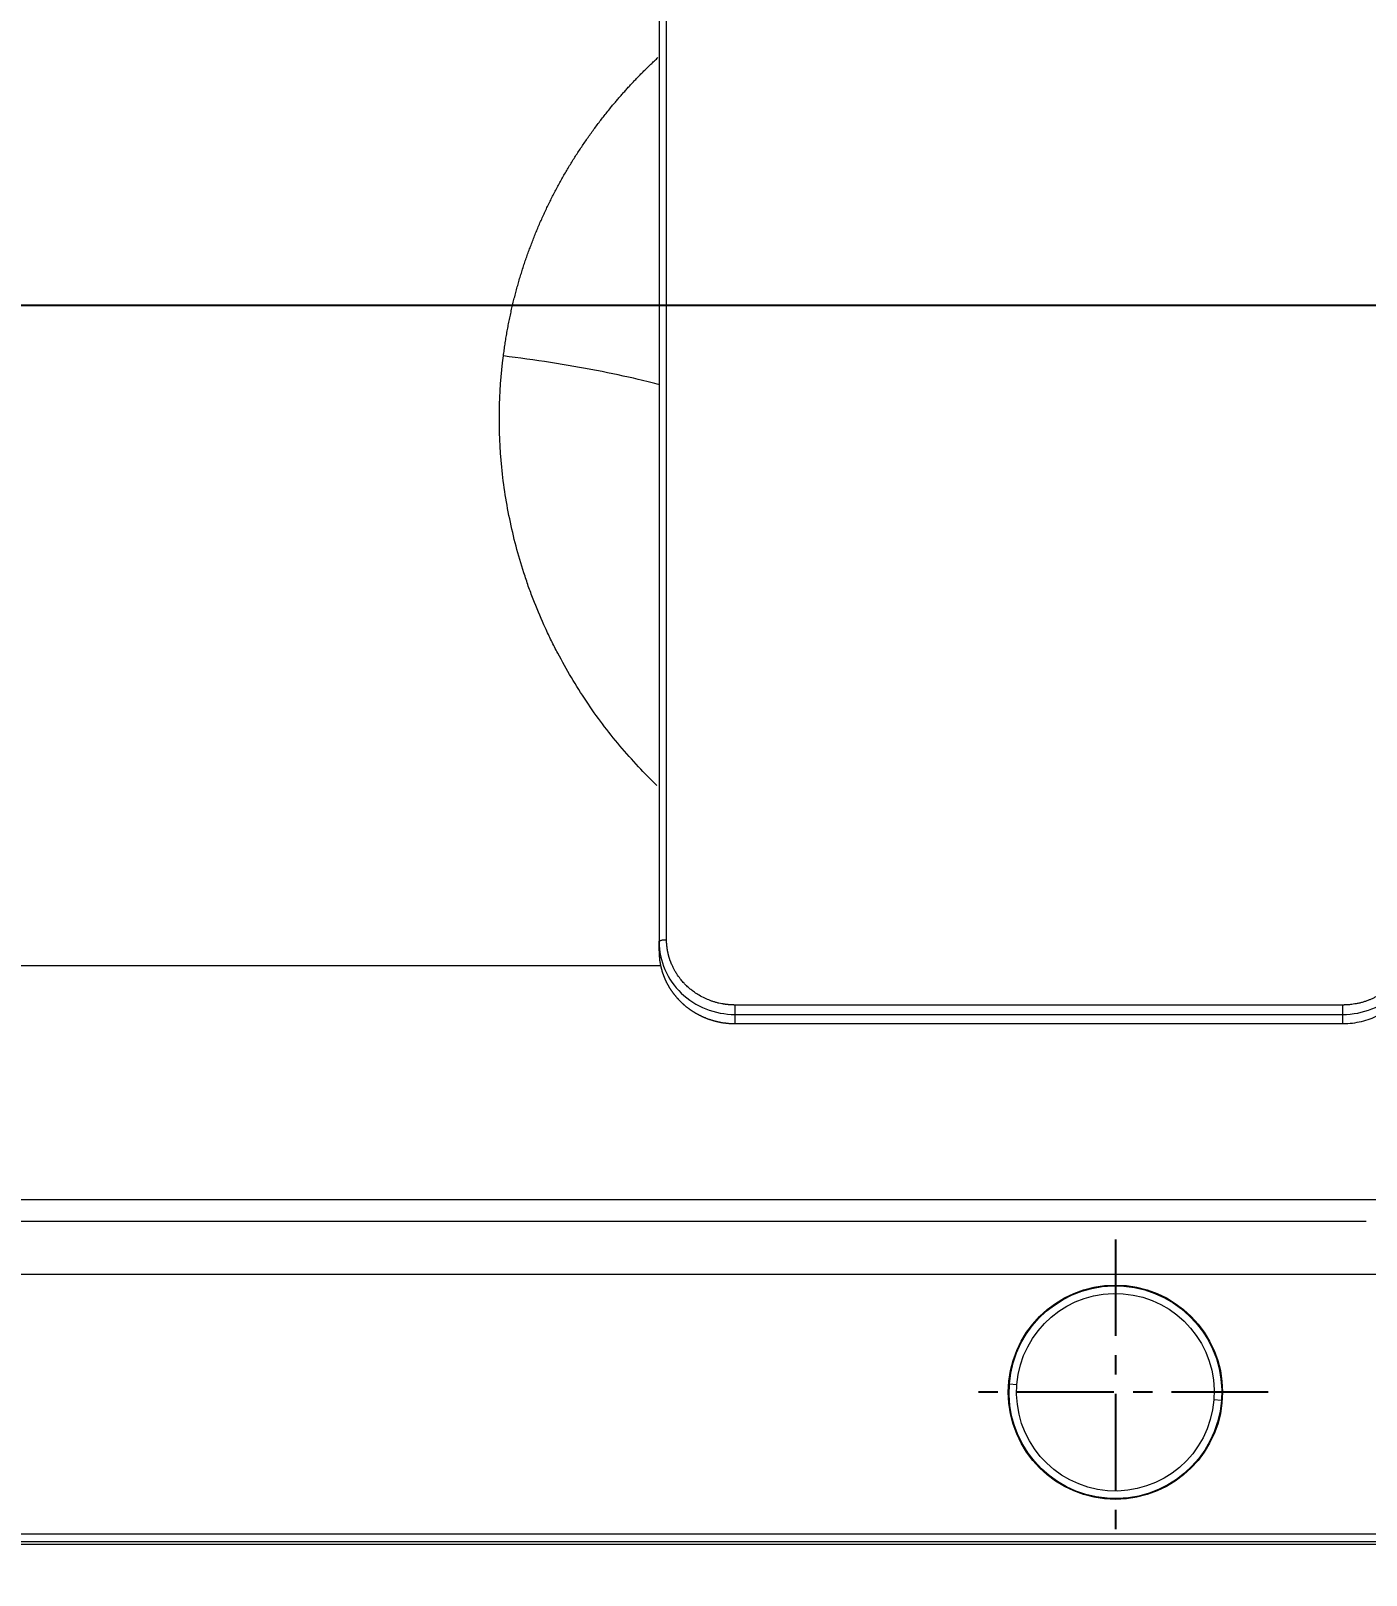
# Model space of a CAD drawing. Header units: millimetres. Extents: x 2433 to 4809, y -10272 to -6912.
# Drawn here: x 3305.6 to 3393.5, y -9240.8 to -9139.2 of the extents above; entities that cross this region are included whole.
import ezdxf

# ---------------------------------------------------------------- set-up
doc = ezdxf.new("R2010")
doc.units = ezdxf.units.MM
doc.linetypes.add('CENTERX2', pattern=[101.6, 63.5, -12.7, 12.7, -12.7])
doc.layers.add('CENTER', color=1, linetype='CENTERX2')
doc.layers.add('DIM', color=3, linetype='Continuous', lineweight=13)
doc.styles.add('ARIAL', font='arial.ttf')
doc.dimstyles.get("Standard").update_dxf_attribs({"dimtxt": 15, "dimasz": 15, "dimexe": 0.18, "dimexo": 0.0625, "dimgap": 4, "dimtad": 0, "dimtih": 1, "dimtoh": 1, "dimdec": 1, "dimdsep": 46, "dimtxsty": 'ARIAL', "dimcen": 0, "dimclrd": 3, "dimclre": 3, "dimclrt": 3, "dimadec": 0, "dimazin": 0, "dimtfac": 1, "dimtdec": 1, "dimtofl": 0, "dimtmove": 0, "dimatfit": 3, "dimfxl": 1, "dimtolj": 1, "dimtzin": 0, "dimarcsym": 0})

# ---------------------------------------------------------------- blocks, each defined once
blk = doc.blocks.new('*D43')
at = {"layer": 'Defpoints', "color": 0, "transparency": 16777216}
for p in [(3194, -7897.19), (3599.12, -9941.36), (3679.63, -9941.36)]:
    blk.add_point(p, dxfattribs=at)
at = {"layer": 'DIM', "color": 3, "lineweight": -2, "transparency": 16777216}
for p, q in [((3194.06, -7897.19), (3679.81, -7897.19)), ((3679.63, -7915.19), (3679.63, -8902.47)), ((3679.63, -9923.36), (3679.63, -8936.07)), ((3599.18, -9941.36), (3679.81, -9941.36))]:
    blk.add_line(p, q, dxfattribs=at)
at = {"layer": 'DIM', "color": 3, "transparency": 16777216}
for points in [[(3676.63, -7915.19), (3682.63, -7915.19), (3679.63, -7897.19)], [(3676.63, -9923.36), (3682.63, -9923.36), (3679.63, -9941.36)]]:
    blk.add_solid(points, dxfattribs=at)
at = {"layer": 'DIM', "color": 3, "transparency": 16777216, "insert": (3679.63, -8919.27), "char_height": 18, "attachment_point": 5, "style": 'ARIAL'}
blk.add_mtext('\\A1;(2280)', dxfattribs=at)
blk = doc.blocks.new('*D47')
at = {"layer": 'Defpoints', "color": 0, "transparency": 16777216}
for p in [(3259.5, -9157.22), (3519.63, -9941.36), (3541.41, -9941.36)]:
    blk.add_point(p, dxfattribs=at)
at = {"layer": 'DIM', "color": 3, "lineweight": -2, "transparency": 16777216}
for p, q in [((3259.56, -9157.22), (3519.81, -9157.22)), ((3519.63, -9175.22), (3519.63, -9535.1)), ((3519.63, -9923.36), (3519.63, -9563.48)), ((3541.35, -9941.36), (3519.45, -9941.36))]:
    blk.add_line(p, q, dxfattribs=at)
at = {"layer": 'DIM', "color": 3, "transparency": 16777216}
for points in [[(3516.63, -9175.22), (3522.63, -9175.22), (3519.63, -9157.22)], [(3516.63, -9923.36), (3522.63, -9923.36), (3519.63, -9941.36)]]:
    blk.add_solid(points, dxfattribs=at)
at = {"layer": 'DIM', "color": 3, "transparency": 16777216, "insert": (3519.63, -9549.29), "char_height": 18, "attachment_point": 5, "style": 'ARIAL'}
blk.add_mtext('\\A1;977.5', dxfattribs=at)

msp = doc.modelspace()

# ---------------------------------------------------------------- linework, layer by layer
at = {"linetype": 'Continuous', "lineweight": 13}
for p, q in [((3347.47, -9198.95), (3347.47, -9123.41)), ((3347.09, -9200.68), (3291.99, -9200.68)), ((3391.97, -9203.25), (3351.97, -9203.25)), ((3351.97, -9204.47), (3351.97, -9203.87)), ((3351.97, -9203.87), (3391.97, -9203.87)), ((3391.97, -9204.47), (3391.97, -9203.87)), ((3443.62, -9216.07), (2944.38, -9216.07)), ((2943.27, -9217.47), (3393.5, -9217.47)), ((3226.24, -9217.47), (3393.5, -9217.47)), ((3377, -9220.97), (2948.47, -9220.97)), ((3398.94, -9220.97), (3226.25, -9220.97)), ((3370.02, -9228.17), (3370.52, -9228.21)), ((3383.98, -9229.27), (3383.48, -9229.23))]:
    msp.add_line(p, q, dxfattribs=at)
at = {"linetype": 'Continuous', "lineweight": 18}
for p, q in [((3346.97, -9199.68), (3346.97, -9199.09)), ((3351.97, -9204.47), (3391.97, -9204.47)), ((2962.03, -9238.72), (3401.49, -9238.72)), ((2962.2, -9238.55), (3401.5, -9238.55))]:
    msp.add_line(p, q, dxfattribs=at)
at = {"linetype": 'Continuous', "lineweight": 18, "extrusion": (0, 0, -1)}
for radius, start, end in [(7.05, 270, 90), (7, 4.4964, 184.4964), (7.05, 90, 270), (7, 184.4964, 4.4964)]:
    msp.add_arc((-3377, -9228.72), radius, start, end, dxfattribs=at)
at = {"linetype": 'Continuous', "lineweight": 13, "extrusion": (0, 0, -1)}
for start, end in [(4.4964, 184.4964), (184.4964, 4.4964)]:
    msp.add_arc((-3377, -9228.72), 6.5, start, end, dxfattribs=at)
at = {"linetype": 'Continuous', "lineweight": 18}
msp.add_rational_spline([(3346.97, -9123.42), (3346.97, -9149.09), (3346.97, -9174.46), (3346.97, -9199.09)], [1, 0.993999126829, 0.993999126829, 1], degree=3, dxfattribs=at)
at = {"linetype": 'Continuous', "lineweight": 13}
for points, degree, knots in [([(3336.73, -9160.55), (3337.12, -9157.5), (3338.06, -9154.63), (3338.99, -9151.79), (3340.43, -9149.17), (3341.87, -9146.56), (3343.78, -9144.23), (3345.23, -9142.46), (3346.9, -9140.92)], 2, [0, 0, 0, 0.266205, 0.266205, 0.53241, 0.53241, 0.798616, 0.798616, 1, 1, 1]), ([(3347.02, -9162.44), (3346.58, -9162.33), (3345.3, -9162.01), (3342.91, -9161.5), (3339.84, -9160.97), (3337.75, -9160.68), (3336.73, -9160.55)], 3, [0, 0, 0, 0, 0.163979, 0.442673, 0.721368, 1, 1, 1, 1]), ([(3346.97, -9199.09), (3346.97, -9199.08), (3346.97, -9199.07), (3346.98, -9199.05), (3346.99, -9199.04), (3347.02, -9199.02), (3347.03, -9199.02), (3347.07, -9199), (3347.09, -9198.99), (3347.14, -9198.98), (3347.16, -9198.97), (3347.22, -9198.96), (3347.25, -9198.96), (3347.31, -9198.95), (3347.34, -9198.95), (3347.4, -9198.95), (3347.44, -9198.95), (3347.47, -9198.95)], 3, [0, 0, 0, 0, 0.125, 0.125, 0.25, 0.25, 0.375, 0.375, 0.5, 0.5, 0.625, 0.625, 0.75, 0.75, 0.875, 0.875, 1, 1, 1, 1]), ([(3351.97, -9203.87), (3351.97, -9203.85), (3351.97, -9203.8), (3351.97, -9203.63), (3351.97, -9203.43), (3351.97, -9203.3), (3351.97, -9203.25)], 3, [0, 0, 0, 0, 0.249992, 0.499995, 0.749997, 1, 1, 1, 1]), ([(3391.97, -9203.87), (3391.97, -9203.86), (3391.97, -9203.85), (3391.97, -9203.82), (3391.97, -9203.8), (3391.97, -9203.76), (3391.97, -9203.73), (3391.97, -9203.68), (3391.97, -9203.66), (3391.97, -9203.6), (3391.97, -9203.57), (3391.97, -9203.5), (3391.97, -9203.47), (3391.97, -9203.41), (3391.97, -9203.37), (3391.97, -9203.31), (3391.97, -9203.28), (3391.97, -9203.25)], 3, [0, 0, 0, 0, 0.125, 0.125, 0.25, 0.25, 0.375, 0.375, 0.5, 0.5, 0.625, 0.625, 0.75, 0.75, 0.875, 0.875, 1, 1, 1, 1])]:
    msp.add_open_spline(points, degree=degree, knots=knots, dxfattribs=at)
at = {"linetype": 'Continuous', "lineweight": 18}
for points, knots in [([(3346.83, -9188.81), (3346.41, -9188.41), (3346.01, -9187.99), (3344.78, -9186.68), (3343.99, -9185.74), (3342.88, -9184.27), (3342.53, -9183.77), (3341.85, -9182.75), (3341.52, -9182.23), (3340.89, -9181.18), (3340.44, -9180.37), (3340.02, -9179.56), (3339.75, -9179.01), (3339.62, -9178.73), (3339.24, -9177.89), (3338.88, -9177.05), (3338.55, -9176.19), (3338.34, -9175.62), (3338.25, -9175.33), (3337.96, -9174.46), (3337.78, -9173.88), (3337.46, -9172.69), (3337.32, -9172.1), (3337.06, -9170.89), (3336.95, -9170.29), (3336.76, -9169.08), (3336.68, -9168.47), (3336.38, -9165.43), (3336.42, -9162.99), (3336.73, -9160.55)], [0, 0, 0, 0, 0.055657, 0.055657, 0.1737, 0.1737, 0.232721, 0.232721, 0.291743, 0.291743, 0.350764, 0.380275, 0.380275, 0.409786, 0.409786, 0.468807, 0.498318, 0.498318, 0.527829, 0.527829, 0.58685, 0.58685, 0.645871, 0.645871, 0.704893, 0.704893, 0.763914, 0.763914, 1, 1, 1, 1]), ([(3351.97, -9203.25), (3351.96, -9203.25), (3351.93, -9203.25), (3351.9, -9203.25), (3351.87, -9203.24), (3351.83, -9203.24), (3351.8, -9203.24), (3351.77, -9203.24), (3351.73, -9203.24), (3351.7, -9203.24), (3351.67, -9203.24), (3351.63, -9203.23), (3351.6, -9203.23), (3351.57, -9203.23), (3351.53, -9203.23), (3351.5, -9203.22), (3351.47, -9203.22), (3351.43, -9203.22), (3351.4, -9203.21), (3351.37, -9203.21), (3351.33, -9203.2), (3351.3, -9203.2), (3351.27, -9203.19), (3351.23, -9203.19), (3351.2, -9203.18), (3351.17, -9203.18), (3351.14, -9203.17), (3351.05, -9203.16), (3350.91, -9203.13), (3350.71, -9203.08), (3350.52, -9203.02), (3350.27, -9202.93), (3349.97, -9202.8), (3349.62, -9202.62), (3349.32, -9202.43), (3349.08, -9202.25), (3348.92, -9202.11), (3348.81, -9202.01), (3348.71, -9201.92), (3348.59, -9201.79), (3348.4, -9201.58), (3348.22, -9201.33), (3348.07, -9201.1), (3347.96, -9200.91), (3347.87, -9200.73), (3347.81, -9200.6), (3347.78, -9200.53), (3347.77, -9200.51), (3347.76, -9200.48), (3347.76, -9200.46), (3347.75, -9200.43), (3347.74, -9200.41), (3347.73, -9200.38), (3347.71, -9200.35), (3347.7, -9200.32), (3347.69, -9200.29), (3347.68, -9200.26), (3347.67, -9200.23), (3347.66, -9200.2), (3347.65, -9200.16), (3347.64, -9200.13), (3347.63, -9200.09), (3347.62, -9200.06), (3347.61, -9200.02), (3347.6, -9199.98), (3347.59, -9199.94), (3347.58, -9199.9), (3347.57, -9199.86), (3347.56, -9199.81), (3347.55, -9199.77), (3347.54, -9199.73), (3347.53, -9199.68), (3347.53, -9199.64), (3347.52, -9199.59), (3347.51, -9199.54), (3347.5, -9199.49), (3347.5, -9199.44), (3347.49, -9199.39), (3347.49, -9199.34), (3347.48, -9199.28), (3347.48, -9199.23), (3347.47, -9199.17), (3347.47, -9199.12), (3347.47, -9199.06), (3347.47, -9199), (3347.47, -9198.97), (3347.47, -9198.95)], [0, 0, 0, 0, 0.004757, 0.009511, 0.014264, 0.019015, 0.023765, 0.028512, 0.033259, 0.038004, 0.042747, 0.047489, 0.05223, 0.056969, 0.061707, 0.066444, 0.07118, 0.075915, 0.080649, 0.085382, 0.090113, 0.094844, 0.099574, 0.104303, 0.109031, 0.113759, 0.118486, 0.123211, 0.151374, 0.179744, 0.208322, 0.237109, 0.291908, 0.351445, 0.404814, 0.447062, 0.478231, 0.49834, 0.509473, 0.535682, 0.576987, 0.633435, 0.667535, 0.69947, 0.72923, 0.756808, 0.760299, 0.763924, 0.767682, 0.771572, 0.775596, 0.779753, 0.784043, 0.788465, 0.793021, 0.797709, 0.802531, 0.807485, 0.812572, 0.817792, 0.823145, 0.82863, 0.834248, 0.839998, 0.845881, 0.851897, 0.858045, 0.864326, 0.870739, 0.877284, 0.883961, 0.890771, 0.897713, 0.904787, 0.911994, 0.919333, 0.926803, 0.934407, 0.942142, 0.950009, 0.958009, 0.966142, 0.974407, 0.982805, 0.991336, 1, 1, 1, 1]), ([(3396.47, -9198.95), (3396.47, -9198.96), (3396.47, -9198.98), (3396.47, -9199.01), (3396.47, -9199.04), (3396.47, -9199.07), (3396.46, -9199.11), (3396.46, -9199.14), (3396.46, -9199.17), (3396.46, -9199.2), (3396.46, -9199.23), (3396.46, -9199.27), (3396.45, -9199.3), (3396.45, -9199.33), (3396.45, -9199.36), (3396.44, -9199.39), (3396.44, -9199.43), (3396.44, -9199.46), (3396.43, -9199.49), (3396.43, -9199.52), (3396.42, -9199.55), (3396.42, -9199.58), (3396.41, -9199.62), (3396.41, -9199.65), (3396.4, -9199.68), (3396.4, -9199.71), (3396.39, -9199.74), (3396.38, -9199.79), (3396.36, -9199.87), (3396.34, -9199.99), (3396.29, -9200.15), (3396.22, -9200.35), (3396.14, -9200.58), (3396.02, -9200.82), (3395.89, -9201.07), (3395.71, -9201.34), (3395.51, -9201.61), (3395.32, -9201.82), (3395.17, -9201.97), (3395.01, -9202.12), (3394.79, -9202.31), (3394.53, -9202.49), (3394.28, -9202.64), (3394.08, -9202.74), (3393.89, -9202.84), (3393.7, -9202.92), (3393.5, -9202.99), (3393.29, -9203.06), (3393.07, -9203.12), (3392.86, -9203.16), (3392.66, -9203.2), (3392.48, -9203.22), (3392.33, -9203.23), (3392.21, -9203.24), (3392.1, -9203.24), (3392.03, -9203.25), (3391.99, -9203.25), (3391.97, -9203.25)], [0, 0, 0, 0, 0.004747, 0.009491, 0.014232, 0.018972, 0.023708, 0.028442, 0.033174, 0.037904, 0.042632, 0.047357, 0.05208, 0.056802, 0.061521, 0.066238, 0.070954, 0.075667, 0.080379, 0.085089, 0.089797, 0.094504, 0.099209, 0.103913, 0.108615, 0.113315, 0.118014, 0.122711, 0.134885, 0.153369, 0.178156, 0.209237, 0.246603, 0.284434, 0.326109, 0.371612, 0.428241, 0.470048, 0.497067, 0.521976, 0.563871, 0.622818, 0.656702, 0.689009, 0.719729, 0.748851, 0.778592, 0.809469, 0.841475, 0.874606, 0.90317, 0.928179, 0.949636, 0.967545, 0.981908, 0.992727, 1, 1, 1, 1]), ([(3346.97, -9199.68), (3346.97, -9199.7), (3346.97, -9199.72), (3346.97, -9199.75), (3346.97, -9199.78), (3346.97, -9199.82), (3346.97, -9199.85), (3346.97, -9199.88), (3346.97, -9199.92), (3346.98, -9199.95), (3346.98, -9199.99), (3346.98, -9200.02), (3346.98, -9200.06), (3346.99, -9200.09), (3346.99, -9200.12), (3346.99, -9200.16), (3347, -9200.19), (3347, -9200.23), (3347, -9200.27), (3347.01, -9200.3), (3347.01, -9200.34), (3347.02, -9200.37), (3347.03, -9200.41), (3347.03, -9200.44), (3347.04, -9200.48), (3347.04, -9200.52), (3347.05, -9200.55), (3347.06, -9200.59), (3347.07, -9200.63), (3347.07, -9200.66), (3347.08, -9200.7), (3347.09, -9200.74), (3347.1, -9200.77), (3347.11, -9200.81), (3347.12, -9200.85), (3347.13, -9200.89), (3347.14, -9200.92), (3347.15, -9200.96), (3347.16, -9201), (3347.17, -9201.04), (3347.18, -9201.07), (3347.19, -9201.11), (3347.21, -9201.15), (3347.22, -9201.19), (3347.23, -9201.23), (3347.25, -9201.26), (3347.26, -9201.3), (3347.28, -9201.34), (3347.29, -9201.38), (3347.31, -9201.42), (3347.32, -9201.45), (3347.34, -9201.49), (3347.35, -9201.53), (3347.37, -9201.57), (3347.39, -9201.61), (3347.41, -9201.65), (3347.42, -9201.68), (3347.44, -9201.72), (3347.46, -9201.76), (3347.48, -9201.8), (3347.5, -9201.84), (3347.52, -9201.88), (3347.54, -9201.91), (3347.56, -9201.95), (3347.59, -9201.99), (3347.61, -9202.03), (3347.63, -9202.07), (3347.65, -9202.11), (3347.68, -9202.14), (3347.7, -9202.18), (3347.73, -9202.22), (3347.75, -9202.26), (3347.78, -9202.3), (3347.8, -9202.33), (3347.83, -9202.37), (3347.86, -9202.41), (3347.88, -9202.45), (3347.91, -9202.48), (3347.94, -9202.52), (3347.97, -9202.56), (3348, -9202.59), (3348.03, -9202.63), (3348.06, -9202.67), (3348.09, -9202.7), (3348.12, -9202.74), (3348.15, -9202.78), (3348.18, -9202.81), (3348.22, -9202.85), (3348.25, -9202.88), (3348.28, -9202.92), (3348.32, -9202.95), (3348.35, -9202.99), (3348.39, -9203.02), (3348.42, -9203.06), (3348.46, -9203.09), (3348.49, -9203.13), (3348.53, -9203.16), (3348.57, -9203.2), (3348.61, -9203.23), (3348.65, -9203.26), (3348.68, -9203.29), (3348.72, -9203.33), (3348.76, -9203.36), (3348.8, -9203.39), (3348.85, -9203.42), (3348.89, -9203.45), (3348.93, -9203.49), (3348.97, -9203.52), (3349.02, -9203.55), (3349.06, -9203.58), (3349.1, -9203.61), (3349.15, -9203.64), (3349.19, -9203.67), (3349.24, -9203.69), (3349.28, -9203.72), (3349.33, -9203.75), (3349.38, -9203.78), (3349.42, -9203.8), (3349.47, -9203.83), (3349.52, -9203.86), (3349.57, -9203.88), (3349.62, -9203.91), (3349.67, -9203.93), (3349.72, -9203.96), (3349.77, -9203.98), (3349.82, -9204.01), (3349.87, -9204.03), (3349.92, -9204.05), (3349.97, -9204.07), (3350.03, -9204.09), (3350.08, -9204.12), (3350.13, -9204.14), (3350.19, -9204.16), (3350.24, -9204.18), (3350.3, -9204.19), (3350.35, -9204.21), (3350.41, -9204.23), (3350.46, -9204.25), (3350.52, -9204.26), (3350.58, -9204.28), (3350.63, -9204.3), (3350.69, -9204.31), (3350.75, -9204.33), (3350.81, -9204.34), (3350.87, -9204.35), (3350.92, -9204.36), (3350.98, -9204.38), (3351.04, -9204.39), (3351.1, -9204.4), (3351.16, -9204.41), (3351.22, -9204.42), (3351.28, -9204.42), (3351.34, -9204.43), (3351.41, -9204.44), (3351.47, -9204.45), (3351.53, -9204.45), (3351.59, -9204.46), (3351.65, -9204.46), (3351.72, -9204.46), (3351.78, -9204.47), (3351.84, -9204.47), (3351.9, -9204.47), (3351.95, -9204.47), (3351.97, -9204.47)], [0, 0, 0, 0, 0.004361, 0.008746, 0.013153, 0.017584, 0.022037, 0.026514, 0.031014, 0.035537, 0.040084, 0.044653, 0.049245, 0.053861, 0.0585, 0.063161, 0.067846, 0.072554, 0.077286, 0.08204, 0.086817, 0.091618, 0.096442, 0.101288, 0.106158, 0.111051, 0.115967, 0.120907, 0.125869, 0.130855, 0.135863, 0.140895, 0.14595, 0.151028, 0.156129, 0.161253, 0.166401, 0.171571, 0.176765, 0.181982, 0.187221, 0.192484, 0.197771, 0.20308, 0.208412, 0.213768, 0.219146, 0.224548, 0.229973, 0.235421, 0.240892, 0.246386, 0.251904, 0.257444, 0.263008, 0.268595, 0.274204, 0.279837, 0.285494, 0.291173, 0.296875, 0.302601, 0.308349, 0.314121, 0.319916, 0.325734, 0.331575, 0.337439, 0.343327, 0.349237, 0.355171, 0.361127, 0.367107, 0.37311, 0.379136, 0.385186, 0.391258, 0.397353, 0.403472, 0.409614, 0.415779, 0.421967, 0.428178, 0.434412, 0.440669, 0.44695, 0.453254, 0.45958, 0.46593, 0.472303, 0.478699, 0.485119, 0.491561, 0.498027, 0.504515, 0.511027, 0.517562, 0.52412, 0.530701, 0.537305, 0.543933, 0.550583, 0.557257, 0.563954, 0.570674, 0.577417, 0.584183, 0.590972, 0.597785, 0.60462, 0.611479, 0.618361, 0.625266, 0.632194, 0.639145, 0.646119, 0.653117, 0.660137, 0.667181, 0.674248, 0.681338, 0.688451, 0.695587, 0.702746, 0.709929, 0.717134, 0.724363, 0.731615, 0.73889, 0.746188, 0.753509, 0.760853, 0.768221, 0.775612, 0.783025, 0.790462, 0.797922, 0.805405, 0.812911, 0.820441, 0.827993, 0.835569, 0.843168, 0.85079, 0.858435, 0.866103, 0.873794, 0.881509, 0.889246, 0.897007, 0.904791, 0.912597, 0.920427, 0.928281, 0.936157, 0.944056, 0.951979, 0.959925, 0.967893, 0.975885, 0.9839, 0.991939, 1, 1, 1, 1]), ([(3391.97, -9204.47), (3392.18, -9204.47), (3392.39, -9204.46), (3392.8, -9204.41), (3393, -9204.37), (3393.39, -9204.28), (3393.58, -9204.22), (3393.94, -9204.09), (3394.11, -9204.01), (3394.45, -9203.84), (3394.61, -9203.75), (3394.91, -9203.56), (3395.05, -9203.46), (3395.32, -9203.24), (3395.45, -9203.13), (3395.68, -9202.89), (3395.79, -9202.77), (3396, -9202.53), (3396.09, -9202.4), (3396.26, -9202.15), (3396.34, -9202.02), (3396.48, -9201.76), (3396.54, -9201.63), (3396.65, -9201.38), (3396.7, -9201.25), (3396.78, -9200.99), (3396.82, -9200.87), (3396.87, -9200.62), (3396.9, -9200.5), (3396.95, -9200.14), (3396.97, -9199.9), (3396.97, -9199.68)], [0, 0, 0, 0, 0.0625, 0.0625, 0.125, 0.125, 0.1875, 0.1875, 0.25, 0.25, 0.3125, 0.3125, 0.375, 0.375, 0.4375, 0.4375, 0.5, 0.5, 0.5625, 0.5625, 0.625, 0.625, 0.6875, 0.6875, 0.75, 0.75, 0.8125, 0.8125, 0.875, 0.875, 1, 1, 1, 1])]:
    msp.add_open_spline(points, degree=3, knots=knots, dxfattribs=at)
at = {"linetype": 'Continuous', "lineweight": 13}
for points in [[(3346.97, -9199.09), (3346.97, -9199.71), (3347.24, -9200.97), (3348.34, -9202.56), (3350, -9203.61), (3351.31, -9203.87), (3351.97, -9203.87)], [(3391.97, -9203.87), (3392.62, -9203.87), (3393.93, -9203.61), (3395.6, -9202.56), (3396.7, -9200.97), (3396.97, -9199.72), (3396.97, -9199.09)], [(3401.5, -9238.05), (3255.06, -9238.05), (3108.63, -9238.05), (2962.2, -9238.05)]]:
    msp.add_open_spline(points, degree=3, dxfattribs=at)
at = {"linetype": 'Continuous', "lineweight": 18}
msp.add_open_spline([(3391.97, -9204.49), (3391.97, -9204.49), (3391.97, -9204.48), (3391.97, -9204.47)], degree=3, dxfattribs=at)
at = {"layer": 'CENTER', "ltscale": 0.1}
for p, q in [((3377, -9218.67), (3377, -9238.77)), ((3387.05, -9228.72), (3366.95, -9228.72))]:
    msp.add_line(p, q, dxfattribs=at)

# ---------------------------------------------------------------- dimensions: what is measured, and where the dimension line sits
at = {"layer": 'DIM', "color": 3}
for base, p1, p2, text, override, picture, middle in [((3679.63, -9941.36), (3194, -7897.19), (3599.12, -9941.36), '(2280)', {"dimtxt": 18, "dimasz": 18, "dimgap": 5}, '*D43', (3679.63, -8919.27)), ((3519.63, -9941.36), (3259.5, -9157.22), (3541.41, -9941.36), '977.5', {"dimtxt": 18, "dimasz": 18, "dimgap": 5, "dimclrt": 3}, '*D47', (3519.63, -9549.29))]:
    dim = msp.add_linear_dim(base=base, p1=p1, p2=p2, angle=90, text=text, dimstyle='Standard', override=override, dxfattribs=at)
    dim.commit()
    dim.dimension.update_dxf_attribs({"geometry": picture, "text_midpoint": middle})

doc.saveas('drawing.dxf')
